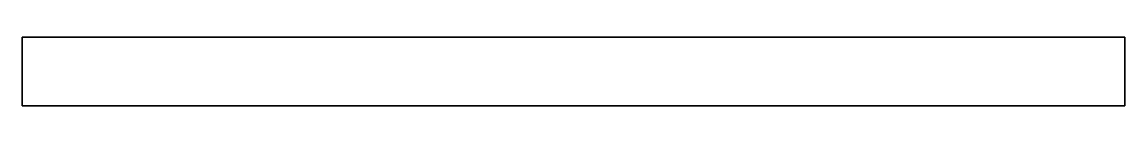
# Model space of a CAD drawing. Extents: x -0.8 to 0, y -0.05 to 0.
import ezdxf

# ---------------------------------------------------------------- set-up
doc = ezdxf.new("R2010")
doc.units = 0
doc.layers.add('DOOR', color=1, linetype='CONTINUOUS')

msp = doc.modelspace()

# ---------------------------------------------------------------- linework, layer by layer
at = {"layer": 'DOOR'}
for points in [[(-0.8, 0, 0.1), (-0.8, -0.05, 0.1), (-0.8, -0.05, 2), (-0.8, 0, 2)], [(0, 0, 2), (0, 0, 0.1), (-0.8, 0, 0.1), (-0.8, 0, 2)], [(-0.8, 0, 2), (-0.8, -0.05, 2), (0, -0.05, 2), (0, 0, 2)], [(0, -0.05, 2), (0, -0.05, 0.1), (0, 0, 0.1), (0, 0, 2)], [(-0.8, -0.05, 2), (-0.8, -0.05, 0.1), (0, -0.05, 0.1), (0, -0.05, 2)]]:
    msp.add_3dface(points, dxfattribs=at)

doc.saveas('drawing.dxf')
